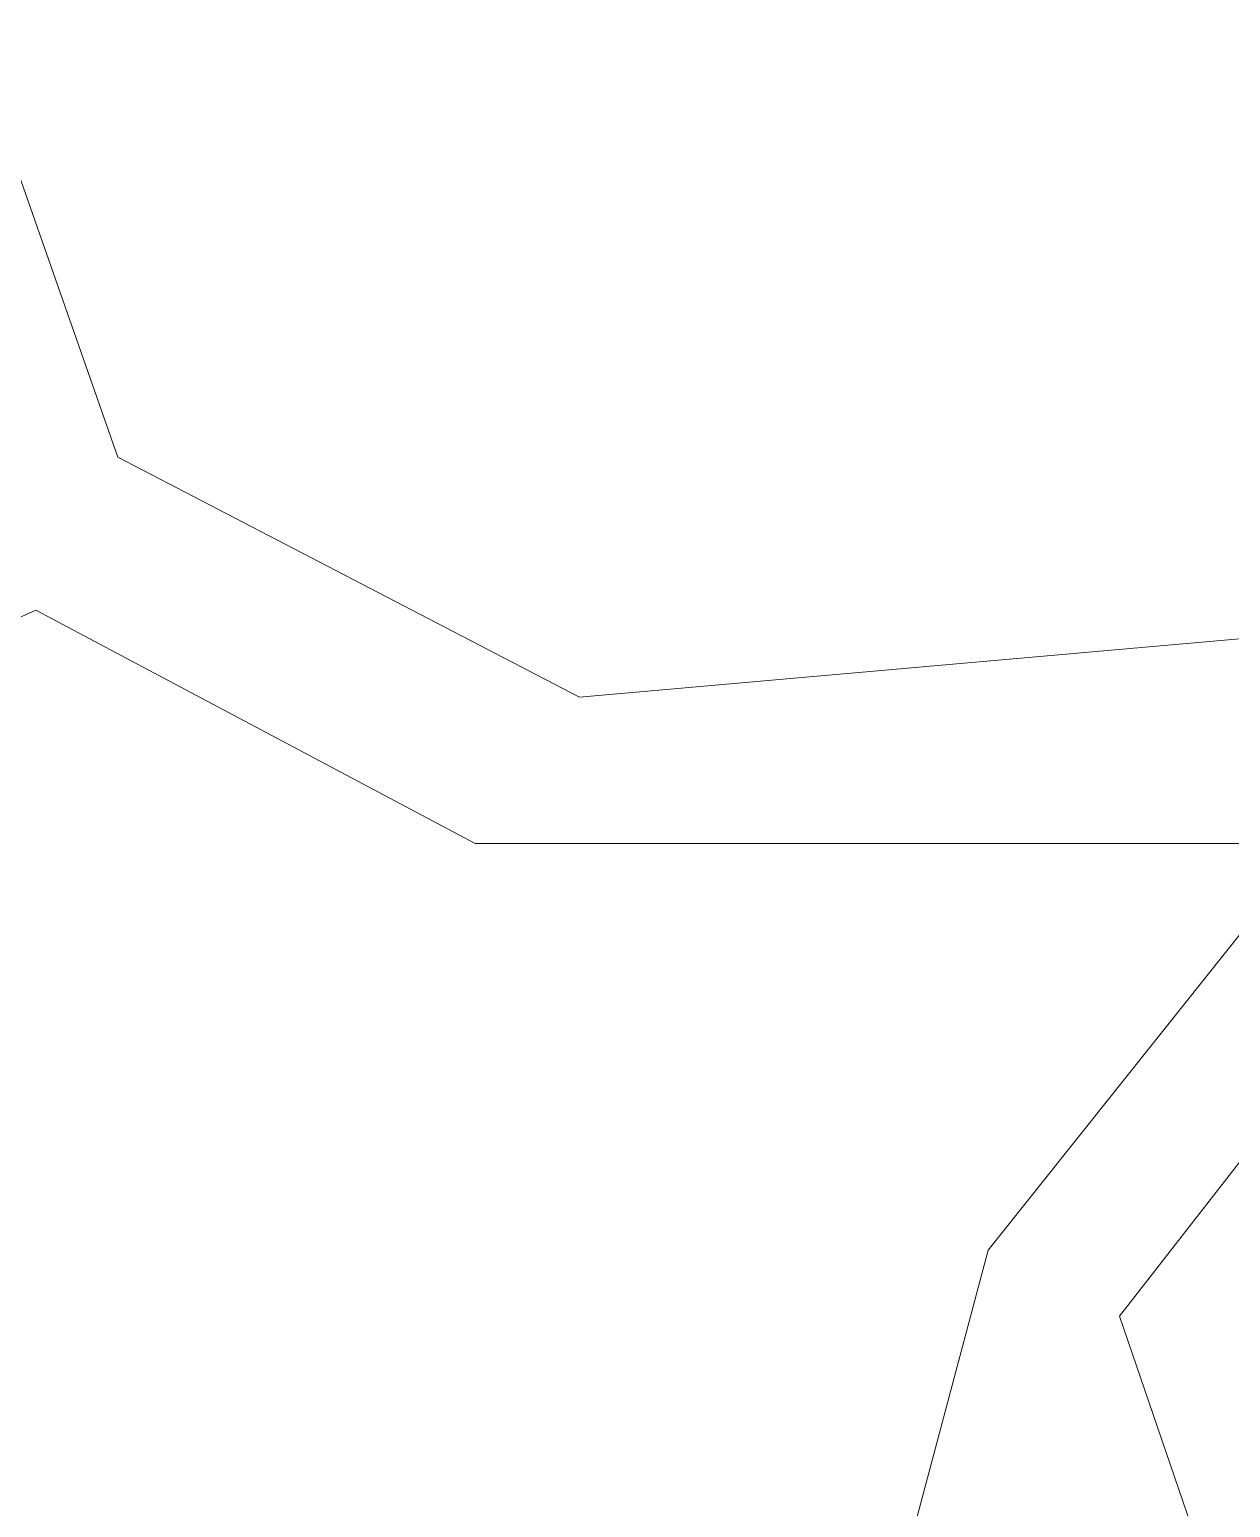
# Model space of a CAD drawing. Header units: metres. Extents: x 3856 to 4207, y -1118 to -691.
# Drawn here: x 3951.67 to 3952.356, y -964.592 to -963.748 of the extents above; entities that cross this region are included whole.
import ezdxf

# ---------------------------------------------------------------- set-up
doc = ezdxf.new("R2010")
doc.units = ezdxf.units.M
doc.layers.add('Planting', color=7, linetype='Continuous', lineweight=9)
doc.layers.add('Tallo', color=7, linetype='Continuous', lineweight=9, true_color=0x887568)

# ---------------------------------------------------------------- blocks, each defined once
blk = doc.blocks.new('M_RPC Árbol - Caducifolio - Chopo de Lombardía - 12_2 metros-V104-IMPLANTACIÓN - KIT COMERCIAL')
at = {"layer": 'Planting'}
for start, end in [(0, 180), (180, 360)]:
    blk.add_arc((-0.02749, 0.00851), 3.36028, start, end, dxfattribs=at)
at = {"layer": 'Tallo'}
for p, q in [((-0.83586, 0.14477), (-0.93944, 0.44009)), ((-0.57244, 0.00766), (-0.83586, 0.14477)), ((-1.07078, -0.02769), (-0.88275, 0.05748)), ((-0.88275, 0.05748), (-0.63191, -0.07582)), ((-0.16089, 0.04416), (-0.57244, 0.00766)), ((-0.63191, -0.07582), (-0.15418, -0.07582)), ((-0.15418, -0.07582), (-0.33909, -0.3082)), ((-0.26416, -0.3458), (-0.0644, -0.08925)), ((-0.33909, -0.3082), (-0.4191, -0.60757)), ((-0.05044, -0.96865), (-0.26416, -0.3458))]:
    blk.add_line(p, q, dxfattribs=at)

msp = doc.modelspace()

# ---------------------------------------------------------------- block references
at = {"layer": 'Planting'}
msp.add_blockref('M_RPC Árbol - Caducifolio - Chopo de Lombardía - 12_2 metros-V104-IMPLANTACIÓN - KIT COMERCIAL', (3952.55676, -964.13737), dxfattribs=at)

doc.saveas('drawing.dxf')
